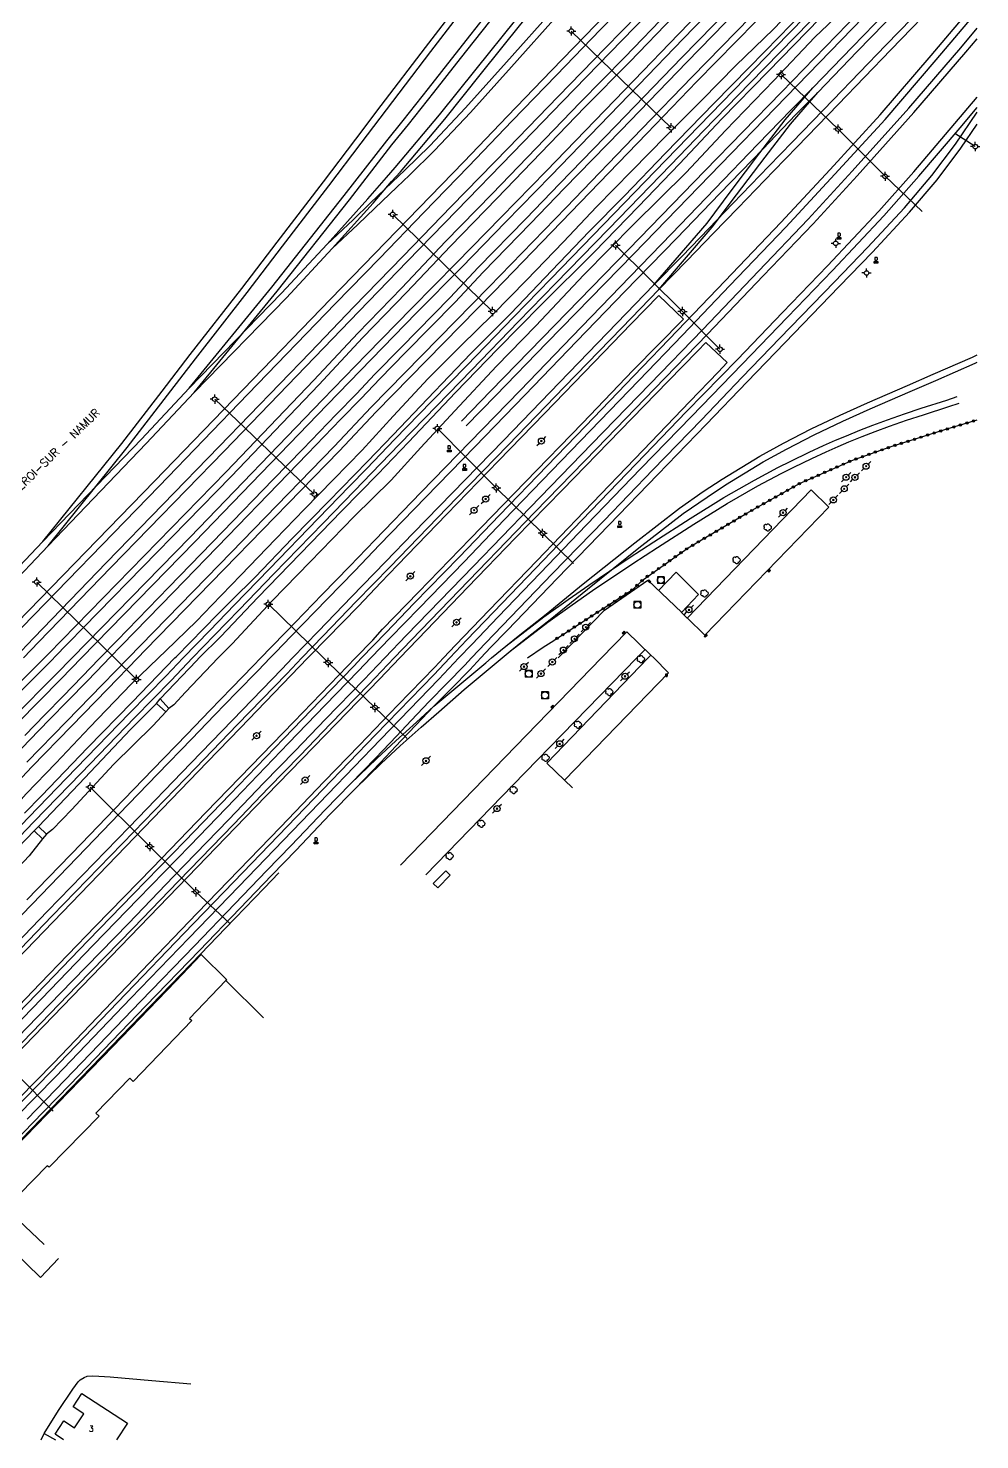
# Model space of a CAD drawing. Header units: millimetres. Extents: x 160000 to 161001, y 122000 to 122988.
# Drawn here: x 160792.4 to 161000.5, y 122000 to 122308.7 of the extents above; entities that cross this region are included whole.
import ezdxf
from ezdxf.enums import TextEntityAlignment as Align

# ---------------------------------------------------------------- set-up
doc = ezdxf.new("R2010")
doc.units = ezdxf.units.MM
doc.layers.get('0').update_dxf_attribs({"linetype": 'CONTINUOUS'})
for name, color, linetype in [('W0006', 2, 'CONTINUOUS'), ('W0008', 7, 'CONTINUOUS'), ('W0014', 7, 'CONTINUOUS'), ('W0017', 7, 'CONTINUOUS'), ('W0101', 7, 'CONTINUOUS'), ('W0104', 1, 'CONTINUOUS'), ('W0105', 7, 'CONTINUOUS'), ('W0211', 2, 'CONTINUOUS'), ('W0214', 2, 'CONTINUOUS'), ('W0300', 7, 'CONTINUOUS'), ('W0323', 7, 'CONTINUOUS'), ('W0401', 7, 'CONTINUOUS'), ('W0420', 7, 'CONTINUOUS'), ('W0438', 7, 'CONTINUOUS'), ('W0473', 7, 'CONTINUOUS'), ('W0610', 7, 'CONTINUOUS'), ('W0611', 7, 'CONTINUOUS'), ('W0700', 7, 'CONTINUOUS'), ('W0710', 7, 'CONTINUOUS'), ('W0989', 7, 'CONTINUOUS'), ('W0991', 7, 'CONTINUOUS')]:
    doc.layers.add(name, color=color, linetype=linetype)
doc.styles.get("Standard").update_dxf_attribs({"font": 'romans.shx', "width": 0.85})

# ---------------------------------------------------------------- blocks, each defined once
blk = doc.blocks.new('T473')
for p, q in [((-0.166667, 0.166667), (0.166667, -0.166667)), ((-0.166667, -0.166667), (0.166667, 0.166667)), ((0.500001, 0.500001), (1.000002, 1.000002)), ((-1.000002, -1.000002), (-0.500001, -0.500001))]:
    blk.add_line(p, q)
blk.add_ellipse((0, 0), major_axis=(0.471405, 0.471405), ratio=1, start_param=5.4977871438, end_param=11.780972451)
blk = doc.blocks.new('T610')
for p, q in [((-0.500001, 0), (-1.000002, 0)), ((0, 0.500001), (0, 1.000002)), ((0.500001, 0), (1.000002, 0)), ((0, -0.500001), (0, -1.000002))]:
    blk.add_line(p, q)
blk.add_ellipse((0, 0), major_axis=(-0.353554, 0.353554), ratio=1, start_param=3.926990817, end_param=10.2101761242)
blk = doc.blocks.new('T438')
for p, q in [((-0.4, 0.2), (0.4, 0.2)), ((-0.4, -0.2), (-0.4, 0.2)), ((0.15, 1.1), (-0.3, 1.1)), ((-0.3, 1.1), (-0.3, 0.5)), ((-0.3, 0.5), (0.15, 0.5)), ((0.3, 0.65), (0.3, 0.95)), ((0.4, 0.2), (0.4, -0.2))]:
    blk.add_line(p, q)
at = {"flags": 128}
for points in [[(-0.4, -0.2), (0.4, 0.2)], [(0.4, -0.2), (-0.4, -0.2)]]:
    blk.add_lwpolyline(points, dxfattribs=at)
for centre, major_axis, start_param, end_param in [((0.15, 0.95), (0.106, -0.106), 0.785398, 2.356194), ((0.15, 0.65), (0.106, 0.106), 3.926991, 5.497787)]:
    blk.add_ellipse(centre, major_axis=major_axis, ratio=1, start_param=start_param, end_param=end_param)
blk = doc.blocks.new('T401')
for p, q in [((-0.3, 0.3), (0, 0.3)), ((-0.3, -0.25), (-0.3, 0.3)), ((-0.3, 0.15), (0, 0.15)), ((-0.3, 0), (0, 0)), ((0, 0.3), (0, -0.25)), ((-0.3, -0.15), (0, -0.15)), ((-0.3, -0.25), (-0.3, -0.3)), ((-0.3, -0.3), (0, -0.3)), ((0, -0.3), (0, -0.25))]:
    blk.add_line(p, q)
blk = doc.blocks.new('T300')
for p, q in [((-0.8, 0.51), (-0.86, 0.34)), ((-0.86, 0.34), (-0.86, 0.17)), ((-0.86, 0.17), (-0.74, 0.06)), ((-0.69, 0.63), (-0.8, 0.51)), ((-0.8, -0.06), (-0.74, 0.06)), ((-0.74, 0.06), (-0.69, 0.11)), ((-0.57, 0.69), (-0.69, 0.63)), ((-0.46, 0.69), (-0.57, 0.69)), ((-0.29, 0.63), (-0.46, 0.69)), ((-0.29, 0.63), (-0.17, 0.74)), ((-0.23, 0.57), (-0.29, 0.63)), ((-0.17, 0.74), (-0.06, 0.8)), ((-0.06, 0.8), (0.06, 0.8)), ((0.06, 0.8), (0.23, 0.74)), ((0.23, 0.74), (0.34, 0.63)), ((0.34, 0.63), (0.4, 0.51)), ((0.46, 0.46), (0.34, 0.46)), ((0.4, 0.51), (0.4, 0.46)), ((0.57, 0.4), (0.46, 0.46)), ((0.57, 0.4), (0.69, 0.29)), ((0.69, 0.29), (0.74, 0.17)), ((0.74, 0.06), (0.69, -0.17)), ((0.74, 0.17), (0.74, 0.06)), ((-0.8, -0.17), (-0.8, -0.06)), ((-0.8, -0.23), (-0.8, -0.17)), ((-0.74, -0.34), (-0.8, -0.23)), ((-0.69, -0.4), (-0.74, -0.34)), ((-0.51, -0.46), (-0.69, -0.4)), ((-0.4, -0.46), (-0.51, -0.46)), ((-0.4, -0.46), (-0.34, -0.46)), ((-0.34, -0.46), (-0.34, -0.4)), ((-0.34, -0.51), (-0.34, -0.46)), ((-0.29, -0.63), (-0.34, -0.51)), ((-0.17, -0.74), (-0.29, -0.63)), ((-0.06, -0.8), (-0.17, -0.74)), ((0.06, -0.8), (-0.06, -0.8)), ((0.17, -0.74), (0.06, -0.8)), ((0.23, -0.69), (0.17, -0.74)), ((0.29, -0.46), (0.23, -0.46)), ((0.29, -0.63), (0.23, -0.69)), ((0.46, -0.4), (0.29, -0.46)), ((0.34, -0.51), (0.29, -0.63)), ((0.34, -0.51), (0.34, -0.46)), ((0.57, -0.34), (0.46, -0.4)), ((0.63, -0.29), (0.57, -0.34)), ((0.69, -0.17), (0.63, -0.29))]:
    blk.add_line(p, q)
blk = doc.blocks.new('T420')
for p, q in [((0.75, 0.75), (-0.75, 0.75)), ((-0.75, 0.75), (-0.75, -0.75)), ((0.75, 0.75), (0.75, -0.75)), ((0.75, -0.75), (-0.75, -0.75))]:
    blk.add_line(p, q)
blk.add_ellipse((0, 0), major_axis=(-0.53, 0.53), ratio=1, start_param=3.926991, end_param=10.210176)
blk = doc.blocks.new('t323o')
at = {"color": 0, "linetype": 'Continuous'}
for radius in [0.25, 0.15]:
    blk.add_circle((0, 0), radius, dxfattribs=at)

msp = doc.modelspace()

# ---------------------------------------------------------------- linework, layer by layer
at = {"layer": 'W0006'}
for points in [[(160967.55, 122204), (160940.42, 122175.98), (160936.53, 122179.74)], [(160930.29, 122185.77), (160934.11, 122189.74), (160938.99, 122184.85), (160935.32, 122180.94)], [(160917.81, 122171), (160923.33, 122176.68), (160928.61, 122171.61), (160929.23, 122171)], [(160873.86, 122125.7), (160894.4, 122146.89), (160917.81, 122171)], [(160929.23, 122171), (160932.49, 122167.77), (160909.69, 122144.25)]]:
    msp.add_lwpolyline(points, dxfattribs=at)
at = {"layer": 'W0008'}
for points in [[(160918.43, 122181.45), (160927.95, 122188.02), (160935.34, 122180.96)], [(160909.69, 122144.25), (160911.45, 122142.56)]]:
    msp.add_lwpolyline(points, dxfattribs=at)
at = {"layer": 'W0014'}
for points in [[(160967.55, 122204), (160963.66, 122207.74), (160936.52, 122179.73), (160935.23, 122180.99)], [(160908.33, 122171), (160918.43, 122181.45)], [(160879.4, 122123.54), (160898.4, 122143.16), (160925.55, 122171)], [(160928.03, 122171), (160905.85, 122147.98), (160909.69, 122144.25)], [(160925.55, 122171), (160927.32, 122172.82), (160928.61, 122171.61), (160928.03, 122171)], [(160795.94, 122001.39), (160799.03, 122006.37), (160802.2, 122011.07), (160803.36, 122012.67), (160803.81, 122013.14), (160804.68, 122013.64), (160805.32, 122013.89), (160806.39, 122013.99), (160807.88, 122013.92), (160810.31, 122013.74), (160819.49, 122012.95), (160828.02, 122012.21)]]:
    msp.add_lwpolyline(points, dxfattribs=at)
at = {"layer": 'W0017'}
msp.add_lwpolyline([(160901.64, 122171), (160905.05, 122173.35), (160906.83, 122174.48)], dxfattribs=at)
at = {"layer": 'W0101'}
for points in [[(160843.86, 122092.29), (160835.67, 122100.43), (160827.72, 122092.14), (160828.17, 122091.73), (160815.36, 122078.38), (160814.64, 122079.1), (160807.22, 122071.42), (160807.91, 122070.8), (160796.99, 122059.62), (160796.58, 122059.95), (160787.54, 122050.66), (160795.89, 122042.73)], [(160798.34, 122001.19), (160800.19, 122004.14), (160802.57, 122002.59), (160804.62, 122005.66), (160802.24, 122007.22), (160804.15, 122010.1), (160814.11, 122003.65), (160811.74, 122000)], [(160795.26, 122000), (160795.94, 122001.39)], [(160795.94, 122001.39), (160798.36, 122000)], [(160800.17, 122000), (160798.34, 122001.19)]]:
    msp.add_lwpolyline(points, dxfattribs=at)
at = {"layer": 'W0104'}
msp.add_lwpolyline([(160881.98, 122120.7), (160884.69, 122123.47), (160883.76, 122124.41), (160880.98, 122121.67)], close=True, dxfattribs=at)
msp.add_lwpolyline([(160799.05, 122039.67), (160795.1, 122035.51), (160779.81, 122050.37), (160778.01, 122052.1), (160794.16, 122068.74), (160810.92, 122086.05), (160824.61, 122100.25), (160830.22, 122106.16), (160835.87, 122100.62), (160835.67, 122100.43)], dxfattribs=at)
at = {"layer": 'W0105'}
for points in [[(160820.45, 122161.01), (160821.27, 122162.02), (160823.19, 122159.93), (160822.5, 122159.2)], [(160793.74, 122133.22), (160794.68, 122134.13), (160796.43, 122132.44), (160795.53, 122131.45)]]:
    msp.add_lwpolyline(points, close=True, dxfattribs=at)
at = {"layer": 'W0211'}
for points in [[(160866.61, 122213.94), (160872.22, 122219.82), (160879.77, 122227.7), (160889.25, 122237.6), (160897.99, 122246.37), (160906.97, 122255.76), (160915.14, 122264.25), (160922.81, 122272.1), (160931.83, 122281.42), (160942.45, 122292.32), (160950.13, 122300.11), (160956.69, 122306.86), (160963.87, 122314.29), (160968.99, 122319.67), (160975.61, 122326.18), (160981.5, 122332.33), (160986.86, 122337.71), (160994.5, 122346.29), (161000, 122352.66)], [(161000, 122345.92), (160993.15, 122338.77), (160986.3, 122331.78), (160977.88, 122323.3), (160965.53, 122310.87), (160954.26, 122299.29), (160944.14, 122288.88), (160934.86, 122279.06), (160925.89, 122269.72), (160916.17, 122259.78), (160904.64, 122248.24), (160895.16, 122238.63), (160885.84, 122229.09), (160875.57, 122218.22), (160868.92, 122211.2)], [(160833.84, 122180.53), (160836.92, 122183.6), (160842.03, 122188.7), (160850.18, 122197.15), (160858.06, 122205.23), (160866.61, 122213.94)], [(160868.92, 122211.2), (160861.01, 122203.21), (160851.87, 122193.79), (160842.64, 122184.2), (160834.52, 122175.67)], [(160824.52, 122171), (160824.86, 122171.34), (160833.84, 122180.53)], [(160834.52, 122175.67), (160829.83, 122171)], [(160791.58, 122137.08), (160795.36, 122140.87), (160805.46, 122151.38), (160815.12, 122161.35), (160824.52, 122171)], [(160829.83, 122171), (160829.21, 122170.38), (160821.27, 122162.02)], [(160820.45, 122161.01), (160814.89, 122155.4), (160803.49, 122143.38), (160794.68, 122134.13)], [(160793.74, 122133.22), (160784.74, 122123.93), (160775.62, 122114.15), (160767.82, 122105.53)]]:
    msp.add_lwpolyline(points, dxfattribs=at)
at = {"layer": 'W0214'}
for points in [[(160865.45, 122216.46), (160872.24, 122223.85), (160879.9, 122232.12), (160887.11, 122239.32), (160894.06, 122246.14), (160901.42, 122253.6), (160909.47, 122261.98), (160916.73, 122269.65), (160924.41, 122277.53), (160931.97, 122285.18), (160939.83, 122293.07), (160947.19, 122300.6), (160955.39, 122308.51), (160962.67, 122316.12), (160972.02, 122326.24), (160981.2, 122335.39), (160989.35, 122343.94), (160995.88, 122350.64), (161000, 122355.14)], [(161000, 122343.97), (160996.23, 122339.61), (160988.57, 122330.94), (160981.02, 122322.82), (160973.01, 122314.84), (160964.47, 122306.8), (160955.51, 122297.33), (160944.94, 122286.37), (160936.31, 122277.2), (160924.89, 122265.85), (160913.94, 122254.78), (160903.41, 122243.66), (160894.81, 122234.79), (160885.71, 122225.02), (160878.31, 122217.04), (160871.79, 122209.9)], [(160832.61, 122182.56), (160838.94, 122189.14), (160846.52, 122196.99), (160852.84, 122203.56), (160859.21, 122210.04), (160865.45, 122216.46)], [(160871.79, 122209.9), (160863.71, 122201.91), (160854.09, 122191.99), (160845.74, 122183.48), (160839.86, 122177.12), (160837.1, 122174.15), (160835.26, 122172.35)], [(160820.91, 122171), (160822.51, 122172.53), (160829.22, 122179.07), (160832.61, 122182.56)], [(160789.81, 122138.79), (160791.95, 122141.3), (160798.47, 122148.01), (160805.9, 122155.85), (160814.92, 122165.28), (160820.91, 122171)], [(160833.97, 122171), (160826.82, 122163.52), (160824.25, 122160.77), (160823.19, 122159.93)], [(160835.26, 122172.35), (160833.97, 122171)], [(160822.5, 122159.2), (160819.74, 122156.22), (160811.08, 122147.69), (160801.94, 122137.86), (160797.72, 122133.46), (160796.43, 122132.44)], [(160795.53, 122131.45), (160792.6, 122127.73), (160785.34, 122120.09), (160777.44, 122111.86), (160771.37, 122105.51), (160769.63, 122103.8)]]:
    msp.add_lwpolyline(points, dxfattribs=at)
at = {"layer": 'W0323'}
msp.add_lwpolyline([(160906.83, 122174.48), (160917.36, 122181.28), (160924.74, 122186.02), (160926.96, 122188.19), (160934.32, 122193.41), (160936.77, 122195.09), (160939.34, 122196.59), (160949.59, 122202.66), (160961.14, 122209.17), (160972.89, 122214.34), (160981.37, 122217.3), (160992.88, 122220.93), (161000, 122223.08)], dxfattribs=at)
at = {"layer": 'W0611'}
for points in [[(160933.04, 122286.94), (160911.2, 122308.12)], [(160957.08, 122298.58), (160969.53, 122286.67), (160979.81, 122276.34)], [(160999.54, 122282.85), (160995.05, 122285.71)], [(160979.81, 122276.34), (160987.96, 122268.64)], [(160893.98, 122246.76), (160872.15, 122268.01)], [(160920.86, 122261.3), (160935.52, 122246.76), (160943.71, 122238.52)], [(160833.21, 122227.59), (160854.99, 122206.81)], [(160904.93, 122198.27), (160894.79, 122208.18), (160881.9, 122221.16)], [(160904.93, 122198.27), (160911.65, 122191.65)], [(160811.28, 122171), (160794.27, 122187.6)], [(160856.99, 122171), (160844.9, 122182.83)], [(160816.09, 122166.31), (160811.28, 122171)], [(160858.01, 122169.99), (160856.99, 122171)], [(160858.01, 122169.99), (160868.24, 122160.17), (160875.27, 122153.37)], [(160806, 122142.73), (160819, 122129.74), (160829.11, 122119.84), (160836.43, 122112.97)], [(160797.91, 122071.84), (160790.21, 122079.63), (160780.09, 122089.57), (160767.22, 122102.63)]]:
    msp.add_lwpolyline(points, dxfattribs=at)
at = {"layer": 'W0700'}
for points in [[(160869.6, 122291.8), (160879.29, 122304.54), (160888.98, 122317.2), (160897.74, 122328.68), (160906.57, 122340.3), (160915.15, 122351.68), (160932.7, 122374.36), (160947.83, 122394.51), (160956.25, 122405.47), (160961.29, 122412.18), (160966.98, 122419.68), (160971.9, 122426.11), (160976.14, 122431.67), (160983.26, 122441.07), (160990.33, 122450.38), (160998.35, 122460.93), (161000, 122463.1)], [(160870.77, 122290.91), (160880.46, 122303.65), (160890.14, 122316.31), (160898.91, 122327.78), (160907.74, 122339.41), (160916.32, 122350.79), (160933.87, 122373.47), (160949, 122393.62), (160957.42, 122404.58), (160962.47, 122411.29), (160968.16, 122418.79), (160973.08, 122425.22), (160977.31, 122430.78), (160984.43, 122440.19), (160991.5, 122449.49), (160999.52, 122460.04), (161000, 122460.67)], [(160870.83, 122284.13), (160874.42, 122288.58), (160879.96, 122295.56), (160885.8, 122302.99), (160893.58, 122312.87), (160902.02, 122323.67), (160911.73, 122336.28), (160916.95, 122343.14), (160924.34, 122352.88), (160932.3, 122363.34), (160942.24, 122376.38), (160950.81, 122387.66), (160956.04, 122394.62), (160965.11, 122406.49), (160974.75, 122419.03), (160983.99, 122431.24), (160994.59, 122445.07), (161000, 122452.21)], [(160871.97, 122283.21), (160875.57, 122287.66), (160881.12, 122294.65), (160886.95, 122302.08), (160894.74, 122311.96), (160903.18, 122322.77), (160912.9, 122335.39), (160918.12, 122342.25), (160925.51, 122351.99), (160933.48, 122362.45), (160943.41, 122375.49), (160951.98, 122386.77), (160957.22, 122393.73), (160966.28, 122405.6), (160975.92, 122418.14), (160985.16, 122430.35), (160995.76, 122444.18), (161000, 122449.77)], [(160870.81, 122276.11), (160872.69, 122278.27), (160882.38, 122289.79), (160890.42, 122299.81), (160899.05, 122310.56), (160908.02, 122321.11), (160915.12, 122329.3), (160922.83, 122338.03), (160931.48, 122347.92), (160939.34, 122356.84), (160943.52, 122361.49), (160952.49, 122371.06), (160959.09, 122377.94), (160964.77, 122383.99), (160969.32, 122389.12), (160977.36, 122398.8), (160984.02, 122407.3), (160989.04, 122413.66), (160996.45, 122423.03), (161000, 122427.47)], [(160871.87, 122275.2), (160873.81, 122277.32), (160883.52, 122288.86), (160891.57, 122298.89), (160900.18, 122309.62), (160909.13, 122320.13), (160916.24, 122328.32), (160923.94, 122337.06), (160932.58, 122346.95), (160940.44, 122355.87), (160944.61, 122360.5), (160953.57, 122370.04), (160960.15, 122376.93), (160965.86, 122382.99), (160970.43, 122388.16), (160978.5, 122397.88), (160985.18, 122406.39), (160990.2, 122412.75), (160997.61, 122422.11), (161000, 122425.11)], [(160868.19, 122259.37), (160877.94, 122269.43), (160887.68, 122279.52), (160897.21, 122289.51), (160906.9, 122299.47), (160916.54, 122309.47), (160926.39, 122319.65), (160935.93, 122329.36), (160945.85, 122339.79), (160955.49, 122349.56), (160965.18, 122360.02), (160977.1, 122372.76), (160989.08, 122385.87), (161000, 122397.99)], [(160869.24, 122258.39), (160878.91, 122268.42), (160888.75, 122278.51), (160898.27, 122288.48), (160907.96, 122298.45), (160917.6, 122308.45), (160927.44, 122318.62), (160936.99, 122328.34), (160946.9, 122338.77), (160956.55, 122348.55), (160966.26, 122359.01), (160978.18, 122371.76), (160990.17, 122384.88), (161000, 122395.79)], [(160872.03, 122275.09), (160874.8, 122277.66), (160880.23, 122283.01), (160888.03, 122291.31), (160897.05, 122301.29), (160907.48, 122312.95), (160919.71, 122326.6), (160930.76, 122338.92), (160939.91, 122348.99), (160950.95, 122361.3), (160961.96, 122373.43), (160972.2, 122384.84), (160980.06, 122393.52)], [(160863.65, 122247.76), (160874.32, 122258.8), (160885.02, 122269.8), (160897.36, 122282.51), (160908.3, 122293.77), (160918.67, 122304.46), (160929.38, 122315.48), (160939.23, 122325.58), (160949.52, 122336.16), (160963.19, 122350.35), (160973.89, 122362.04), (160983.98, 122372.98), (160996.06, 122386.09), (161000, 122390.38)], [(160873.03, 122274), (160875.82, 122276.59), (160881.28, 122281.98), (160889.12, 122290.31), (160898.15, 122300.31), (160908.58, 122311.97), (160920.81, 122325.62), (160931.86, 122337.93), (160941.01, 122348.01), (160952.05, 122360.31), (160963.05, 122372.44), (160973.3, 122383.85), (160981.15, 122392.54)], [(160864.7, 122246.74), (160875.38, 122257.78), (160886.07, 122268.77), (160898.42, 122281.48), (160909.36, 122292.75), (160919.73, 122303.43), (160930.43, 122314.45), (160940.28, 122324.55), (160950.58, 122335.14), (160964.27, 122349.34), (160974.98, 122361.04), (160985.07, 122371.99), (160997.14, 122385.1), (161000, 122388.21)], [(160864.49, 122242.07), (160874.12, 122251.97), (160883.7, 122262.09), (160893.88, 122272.53), (160903.5, 122282.51), (160913.14, 122292.47), (160922.94, 122302.4), (160932.63, 122312.45), (160942.45, 122322.42), (160952.55, 122332.75), (160962.22, 122342.78), (160972.02, 122352.78), (160980.26, 122361.68), (160988.28, 122370.41), (160998.55, 122382.43), (161000, 122384.23)], [(160865.57, 122241.07), (160875.18, 122250.95), (160884.76, 122261.07), (160894.93, 122271.5), (160904.56, 122281.49), (160914.19, 122291.44), (160924, 122301.38), (160933.69, 122311.42), (160943.5, 122321.39), (160953.6, 122331.73), (160963.28, 122341.75), (160973.08, 122351.77), (160981.34, 122360.68), (160989.38, 122369.44), (160999.68, 122381.49), (161000, 122381.89)], [(160866.42, 122237.34), (160876.31, 122247.5), (160886.11, 122257.44), (160895.84, 122267.44), (160905.69, 122277.47), (160924.92, 122297.4), (160934.64, 122307.45), (160944.33, 122317.51), (160954.15, 122327.55), (160963.83, 122337.69), (160973.41, 122347.6), (160983.2, 122357.67), (160992.71, 122368.11), (161000, 122376.28)], [(160867.48, 122236.32), (160877.36, 122246.47), (160887.16, 122256.41), (160896.89, 122266.41), (160906.74, 122276.45), (160925.98, 122296.37), (160935.7, 122306.43), (160945.38, 122316.48), (160955.2, 122326.52), (160964.89, 122336.67), (160974.46, 122346.57), (160984.27, 122356.66), (160993.8, 122367.13), (161000, 122374.07)], [(160868.24, 122233.04), (160873.88, 122238.83), (160884.71, 122249.87), (160890.85, 122256.43), (160901.22, 122267.07), (160908.67, 122274.74), (160920.96, 122287.38), (160935.38, 122302.32), (160949.41, 122316.78), (160958.72, 122326.4), (160969.19, 122337.26), (160980.97, 122349.57), (160992.87, 122362.24), (161000, 122370.23)], [(160869.31, 122232.02), (160874.93, 122237.8), (160885.78, 122248.85), (160891.92, 122255.41), (160902.27, 122266.05), (160909.73, 122273.72), (160922.02, 122286.35), (160936.44, 122301.3), (160950.47, 122315.75), (160959.78, 122325.38), (160970.25, 122336.25), (160982.04, 122348.56), (160993.95, 122361.25), (161000, 122368.02)], [(160867.44, 122225.84), (160893.25, 122252.2), (160910.04, 122269.53), (160926.64, 122286.7), (160937.63, 122298.09), (160950.48, 122311.25), (160961.35, 122322.38), (160975.1, 122336.55), (160988.73, 122350.71), (160996.44, 122358.87), (161000, 122362.74)], [(160868.49, 122224.81), (160894.31, 122251.18), (160911.09, 122268.5), (160927.7, 122285.68), (160938.68, 122297.06), (160951.54, 122310.22), (160962.4, 122321.35), (160976.16, 122335.53), (160989.8, 122349.7), (160997.52, 122357.87), (161000, 122360.57)], [(160866.47, 122212.46), (160872.56, 122218.8), (160880.72, 122227.17), (160888.34, 122234.99), (160898.62, 122245.6), (160906.69, 122253.89), (160918.27, 122265.83), (160931.9, 122279.88), (160939.13, 122287.35), (160949.2, 122297.74), (160955.82, 122304.51), (160965.58, 122314.48), (160974.1, 122323.25), (160984.95, 122334.37), (160996.38, 122346.75), (161000, 122351.03)], [(160867.53, 122211.44), (160873.62, 122217.78), (160881.78, 122226.14), (160889.39, 122233.96), (160899.68, 122244.57), (160907.75, 122252.87), (160919.33, 122264.8), (160932.96, 122278.86), (160940.19, 122286.33), (160950.25, 122296.71), (160956.87, 122303.48), (160966.63, 122313.45), (160975.15, 122322.22), (160986.02, 122333.36), (160997.48, 122345.77), (161000, 122348.75)], [(160887.16, 122222.79), (160893.62, 122229.45), (160904.83, 122240.97), (160923.79, 122260.4), (160940.42, 122277.51), (160957.15, 122294.76), (160974.01, 122312.13), (160990.3, 122329.62), (161000, 122340.89)], [(160888.23, 122221.77), (160894.69, 122228.43), (160905.88, 122239.95), (160924.85, 122259.38), (160941.48, 122276.49), (160958.21, 122293.73), (160975.08, 122311.12), (160991.4, 122328.63), (161000, 122338.63)], [(160929.27, 122252.6), (160940.89, 122266.12), (160946.16, 122273.2), (160952.4, 122281.45), (160957.98, 122288.68), (160964.06, 122295.7), (160972.69, 122304.65), (160984.73, 122317.1), (160990.89, 122323.64), (160997.46, 122330.77), (161000, 122333.64)], [(160930.33, 122251.57), (160942.04, 122265.2), (160947.34, 122272.31), (160953.57, 122280.56), (160959.12, 122287.75), (160965.15, 122294.7), (160973.75, 122303.62), (160985.79, 122316.09), (160991.97, 122322.64), (160998.56, 122329.78), (161000, 122331.42)], [(160929.27, 122252.6), (160935.42, 122258.9), (160941.27, 122264.92), (160946.53, 122270.4), (160954.4, 122278.55), (160959.54, 122283.84), (160968.47, 122293.05), (160980, 122305.02), (160991.48, 122316.89), (161000, 122326.23)], [(160930.33, 122251.57), (160936.48, 122257.87), (160942.32, 122263.9), (160947.59, 122269.38), (160955.46, 122277.52), (160960.59, 122282.81), (160969.53, 122292.03), (160981.06, 122304), (160992.55, 122315.88), (161000, 122324.05)], [(160870.6, 122176.52), (160876.85, 122182.95), (160886.68, 122193.07), (160895.49, 122202.24), (160905.91, 122213), (160914.28, 122221.7), (160924.88, 122232.72), (160934.43, 122242.59), (160944.83, 122253.45), (160957.02, 122266.25), (160967.78, 122277.8), (160978.73, 122289.77), (160989.92, 122302.78), (161000, 122314.66)], [(160871.66, 122175.49), (160877.91, 122181.92), (160887.74, 122192.05), (160896.55, 122201.21), (160906.97, 122211.98), (160915.34, 122220.68), (160925.94, 122231.7), (160935.49, 122241.57), (160945.89, 122252.43), (160958.09, 122265.24), (160968.86, 122276.8), (160979.83, 122288.79), (160991.03, 122301.82), (161000, 122312.39)], [(160875.16, 122176), (160889.79, 122191.07), (160902.17, 122203.88), (160915.7, 122217.8), (160928.38, 122230.89), (160939.95, 122242.85), (160952.12, 122255.58), (160963, 122266.98), (160972.65, 122277.45), (160985.02, 122291.26), (160996.39, 122304.42), (161000, 122308.73)], [(160876.22, 122174.98), (160890.84, 122190.05), (160903.23, 122202.86), (160916.76, 122216.78), (160929.43, 122229.87), (160941.01, 122241.83), (160953.18, 122254.56), (160964.07, 122265.98), (160973.74, 122276.46), (160986.13, 122290.28), (160997.52, 122303.46), (161000, 122306.43)], [(160868.21, 122196.76), (160878.35, 122207.23), (160889.04, 122218.21), (160899.99, 122229.5), (160911.38, 122241.32), (160921.86, 122252.16), (160933.12, 122263.78), (160942.62, 122273.63), (160952, 122283.34), (160959.28, 122290.87), (160964.06, 122295.7)], [(160869.27, 122195.74), (160879.4, 122206.2), (160890.09, 122217.19), (160901.05, 122228.48), (160912.44, 122240.3), (160922.92, 122251.14), (160934.18, 122262.76), (160943.68, 122272.61), (160953.06, 122282.31), (160960.33, 122289.84), (160965.15, 122294.7)], [(160795.62, 122196.44), (160812.92, 122217.93), (160821.71, 122229.34), (160827.83, 122237.34), (160839.11, 122251.8), (160846.9, 122261.93), (160857.01, 122275.16), (160864.1, 122284.49), (160869.6, 122291.8)], [(160796.77, 122195.51), (160814.08, 122217.02), (160822.88, 122228.44), (160829, 122236.44), (160840.28, 122250.9), (160848.07, 122261.04), (160858.18, 122274.26), (160865.27, 122283.6), (160870.77, 122290.91)], [(160888.37, 122174.97), (160894.16, 122180.99), (160903.36, 122190.56), (160913.48, 122201.11), (160925.37, 122213.48), (160936.4, 122224.87), (160947.52, 122236.29), (160957.39, 122246.56), (160967.23, 122256.78), (160978.45, 122268.71), (160986.1, 122277.31), (160995.11, 122287.9), (161000, 122293.63)], [(160889.43, 122173.95), (160895.22, 122179.97), (160904.42, 122189.54), (160914.55, 122200.09), (160926.43, 122212.46), (160937.46, 122223.84), (160948.58, 122235.26), (160958.45, 122245.54), (160968.3, 122255.77), (160979.53, 122267.72), (160987.21, 122276.34), (160996.23, 122286.94), (161000, 122291.36)], [(160892.49, 122174.32), (160896.09, 122178.03), (160907.12, 122189.46), (160918.36, 122201.09), (160929.04, 122212.16), (160939.66, 122223.11), (160948.58, 122232.44), (160956.81, 122240.94), (160968.73, 122253.29), (160975.99, 122260.8), (160984.08, 122269.47), (160990.07, 122276.51), (160995.21, 122283.36), (161000, 122290.38)], [(160893.55, 122173.29), (160897.15, 122177.01), (160908.18, 122188.44), (160919.42, 122200.07), (160930.1, 122211.14), (160940.72, 122222.09), (160949.64, 122231.42), (160957.87, 122239.91), (160969.79, 122252.26), (160977.06, 122259.78), (160985.18, 122268.49), (160991.22, 122275.59), (160996.41, 122282.5), (161000, 122287.76)], [(160827.6, 122229.97), (160845.7, 122252.13), (160861.51, 122272.13), (160870.83, 122284.13)], [(160828.74, 122229.04), (160846.85, 122251.21), (160862.67, 122271.22), (160871.97, 122283.21)], [(160857.83, 122261.52), (160866.73, 122271.43), (160870.81, 122276.11)], [(160828.74, 122229.04), (160848.9, 122249.77), (160858.93, 122260.54), (160864.48, 122265.77), (160868.2, 122269.41), (160873.03, 122274)], [(160857.83, 122261.52), (160863.46, 122266.84), (160867.18, 122270.47), (160872.03, 122275.09)], [(160858.93, 122260.54), (160867.83, 122270.45), (160871.87, 122275.2)], [(160775.31, 122176.1), (160786.6, 122186.92), (160795.62, 122196.44), (160817.16, 122218.88), (160827.6, 122229.97), (160847.84, 122250.79), (160857.83, 122261.52)], [(160787.55, 122176.22), (160820.01, 122209.63), (160839.4, 122229.71), (160858.61, 122249.56), (160868.19, 122259.37)], [(160788.61, 122175.19), (160821.07, 122208.6), (160840.46, 122228.69), (160859.66, 122248.54), (160869.24, 122258.39)], [(160870.53, 122192.01), (160876.62, 122198.29), (160885.19, 122207.09), (160896.36, 122218.59), (160908.6, 122231.27), (160921.17, 122244.2), (160929.27, 122252.6)], [(160871.59, 122190.96), (160877.74, 122197.24), (160886.25, 122206.07), (160897.42, 122217.54), (160909.71, 122230.27), (160922.23, 122243.17), (160930.33, 122251.57)], [(160793.67, 122175.4), (160809.52, 122191.86), (160834.2, 122217.22), (160854.06, 122237.78), (160863.65, 122247.76)], [(160794.66, 122174.45), (160810.58, 122190.84), (160835.25, 122216.19), (160855.12, 122236.76), (160864.7, 122246.74)], [(160796.87, 122171.91), (160835.74, 122211.7), (160854.92, 122231.72), (160864.49, 122242.07)], [(160798.04, 122171), (160836.8, 122210.68), (160855.99, 122230.71), (160865.57, 122241.07)], [(160802.02, 122171), (160827.82, 122197.45), (160856.76, 122227.42), (160866.42, 122237.34)], [(160804.07, 122171), (160828.88, 122196.42), (160857.81, 122226.39), (160867.48, 122236.32)], [(160896.91, 122173.59), (160899.95, 122176.08), (160905.67, 122180.56), (160913.83, 122187.19), (160925.06, 122196.21), (160934.83, 122203.75), (160940.05, 122207.42), (160944.16, 122210.12), (160952.41, 122215.15), (160957.58, 122217.96), (160963.69, 122221.11), (160970.01, 122224.1), (160975.98, 122226.8), (160984.72, 122230.61), (160990.34, 122233.05), (160998.94, 122236.81), (161000, 122237.28)], [(160897.84, 122172.45), (160900.86, 122174.93), (160906.59, 122179.41), (160914.76, 122186.05), (160925.97, 122195.05), (160935.7, 122202.56), (160940.88, 122206.2), (160944.95, 122208.88), (160953.15, 122213.87), (160958.27, 122216.66), (160964.35, 122219.79), (160970.62, 122222.77), (160976.58, 122225.45), (160985.3, 122229.26), (160990.92, 122231.7), (160999.53, 122235.47), (161000, 122235.67)], [(160811.84, 122174.84), (160823.17, 122186.45), (160835.02, 122198.66), (160846.02, 122210.01), (160852.47, 122216.66), (160859.76, 122224.23), (160864.21, 122228.79), (160868.24, 122233.04)], [(160776.33, 122175.03), (160787.64, 122185.88), (160796.77, 122195.51), (160818.23, 122217.87), (160828.74, 122229.04)], [(160812.89, 122173.81), (160824.22, 122185.42), (160836.08, 122197.64), (160847.07, 122208.98), (160853.52, 122215.64), (160860.81, 122223.21), (160865.27, 122227.77), (160869.31, 122232.02)], [(160896.91, 122173.59), (160905.21, 122179.98), (160910.51, 122183.81), (160915.03, 122186.95), (160923.86, 122192.87), (160929.25, 122196.42), (160937.21, 122201.5), (160944.57, 122206.07), (160951.3, 122209.9), (160956.39, 122212.63), (160959.22, 122214.07), (160963.2, 122215.98), (160966.37, 122217.45), (160968.95, 122218.6), (160971.36, 122219.6), (160974.28, 122220.83), (160977.14, 122221.92), (160980.32, 122223.07), (160984.04, 122224.4), (160987.75, 122225.6), (160993.31, 122227.37), (160995.56, 122228.17)], [(160897.84, 122172.45), (160906.09, 122178.8), (160911.36, 122182.61), (160915.86, 122185.73), (160924.67, 122191.65), (160930.05, 122195.18), (160938, 122200.26), (160945.32, 122204.8), (160952.01, 122208.61), (160957.08, 122211.33), (160959.87, 122212.75), (160963.83, 122214.65), (160966.97, 122216.11), (160969.54, 122217.25), (160971.93, 122218.24), (160974.83, 122219.46), (160977.65, 122220.54), (160980.82, 122221.68), (160984.52, 122223), (160988.2, 122224.2), (160993.74, 122225.96), (160996, 122226.76)], [(160814.32, 122171), (160816.98, 122173.73), (160834.23, 122191.45), (160859.36, 122217.23), (160867.44, 122225.84)], [(160816.37, 122171), (160818.03, 122172.71), (160835.28, 122190.42), (160860.42, 122216.21), (160868.49, 122224.81)], [(160832.12, 122177.02), (160837.51, 122182.59), (160845.11, 122190.39), (160855.87, 122201.51), (160862.7, 122208.56), (160866.47, 122212.46)], [(160833.18, 122176), (160838.55, 122181.55), (160846.16, 122189.37), (160856.93, 122200.49), (160863.75, 122207.54), (160867.53, 122211.44)], [(160848.81, 122176.74), (160856.72, 122184.87), (160862.78, 122191.09), (160868.21, 122196.76)], [(160849.86, 122175.72), (160857.77, 122183.85), (160863.83, 122190.07), (160869.27, 122195.74)], [(160855.88, 122176.88), (160863.12, 122184.37), (160870.53, 122192.01)], [(160856.93, 122175.85), (160864.18, 122183.35), (160871.59, 122190.96)], [(160826.33, 122171), (160832.12, 122177.02)], [(160843.28, 122171), (160845.49, 122173.28), (160848.81, 122176.74)], [(160850.24, 122171), (160855.88, 122176.88)], [(160865.32, 122171), (160870.6, 122176.52)], [(160789.48, 122171), (160793.67, 122175.4)], [(160791.4, 122171), (160794.66, 122174.45)], [(160808.17, 122171), (160811.84, 122174.84)], [(160810.2, 122171), (160812.89, 122173.81)], [(160828.38, 122171), (160833.18, 122176)], [(160845.33, 122171), (160846.55, 122172.26), (160849.86, 122175.72)], [(160852.28, 122171), (160856.93, 122175.85)], [(160867.36, 122171), (160871.66, 122175.49)], [(160870.39, 122171), (160875.16, 122176)], [(160872.43, 122171), (160876.22, 122174.98)], [(160884.6, 122171), (160888.37, 122174.97)], [(160886.63, 122171), (160889.43, 122173.95)], [(160889.38, 122171), (160892.49, 122174.32)], [(160893.78, 122171), (160896.91, 122173.59)], [(160678.97, 122000), (160681.1, 122002), (160683.91, 122004.68), (160691.02, 122011.76), (160699.56, 122020.56), (160707.28, 122028.44), (160717.65, 122039.09), (160724.85, 122046.54), (160732.57, 122054.62), (160739.48, 122061.75), (160747.68, 122070.21), (160754.94, 122077.76), (160766.04, 122089.23), (160776.41, 122099.86), (160784.24, 122107.86), (160793.18, 122117.1), (160805.1, 122129.37), (160812.32, 122136.88), (160820.72, 122145.61), (160828.2, 122153.32), (160833.18, 122158.47), (160838.01, 122163.44), (160842.69, 122168.27), (160845.33, 122171)], [(160685.85, 122000), (160688.45, 122002.38), (160693.86, 122007.55), (160699.1, 122012.63), (160703.7, 122017.24), (160708.39, 122021.91), (160713.25, 122026.98), (160717.1, 122031.04), (160721.23, 122035.53), (160727.33, 122042.16), (160732.81, 122048.24), (160738.74, 122054.76), (160743.47, 122059.96), (160754.18, 122071.5), (160765.9, 122083.86), (160782.68, 122101.21), (160796.63, 122115.59), (160814.48, 122134.01), (160828.02, 122148), (160837.08, 122157.4), (160847.89, 122168.55), (160850.24, 122171)], [(160688.04, 122000), (160689.46, 122001.3), (160694.88, 122006.49), (160700.13, 122011.58), (160704.74, 122016.2), (160709.44, 122020.88), (160714.32, 122025.97), (160718.17, 122030.03), (160722.31, 122034.53), (160728.42, 122041.17), (160733.9, 122047.25), (160739.83, 122053.77), (160744.55, 122058.96), (160755.26, 122070.49), (160766.96, 122082.84), (160783.73, 122100.19), (160797.69, 122114.57), (160815.54, 122132.98), (160829.08, 122146.98), (160838.13, 122156.38), (160848.95, 122167.53), (160852.28, 122171)], [(160695.11, 122000), (160699.28, 122003.57), (160705.36, 122008.94), (160710.64, 122013.74), (160716.25, 122018.92), (160723.94, 122026.04), (160730.33, 122032.22), (160740.07, 122041.75), (160747.38, 122049.09), (160755.44, 122057.33), (160764.52, 122066.7), (160773.05, 122075.48), (160783.95, 122086.9), (160794.23, 122097.47), (160805.53, 122109.21), (160815.38, 122119.3), (160826.75, 122131.02), (160836.52, 122141.14), (160848.32, 122153.37), (160856.34, 122161.67), (160863.61, 122169.22), (160865.32, 122171)], [(160697.37, 122000), (160700.25, 122002.45), (160706.34, 122007.84), (160711.63, 122012.66), (160717.25, 122017.84), (160724.95, 122024.97), (160731.36, 122031.16), (160741.1, 122040.7), (160748.43, 122048.05), (160756.5, 122056.3), (160765.58, 122065.68), (160774.11, 122074.46), (160785.01, 122085.87), (160795.29, 122096.45), (160806.59, 122108.19), (160816.44, 122118.28), (160827.81, 122129.99), (160837.58, 122140.12), (160849.38, 122152.34), (160857.4, 122160.65), (160864.67, 122168.19), (160867.36, 122171)], [(160701.07, 122000), (160706.06, 122004.37), (160711.61, 122009.39), (160717.67, 122014.95), (160721.84, 122018.86), (160726.76, 122023.56), (160730.63, 122027.31), (160734.62, 122031.21), (160738.71, 122035.27), (160742.87, 122039.44), (160747.49, 122044.12), (160755.92, 122052.7), (160763.64, 122060.61), (160775.76, 122073.16), (160792.15, 122090.11), (160802.09, 122100.37), (160814.32, 122112.94), (160824.2, 122123.17), (160836.31, 122135.67), (160843.9, 122143.62), (160850.81, 122150.66), (160857.44, 122157.59), (160865.84, 122166.23), (160870.39, 122171)], [(160703.3, 122000), (160707.04, 122003.29), (160712.6, 122008.3), (160718.67, 122013.87), (160722.85, 122017.79), (160727.78, 122022.5), (160731.65, 122026.26), (160735.65, 122030.16), (160739.74, 122034.23), (160743.92, 122038.4), (160748.54, 122043.08), (160756.97, 122051.67), (160764.7, 122059.58), (160776.81, 122072.14), (160793.2, 122089.09), (160803.15, 122099.34), (160815.38, 122111.91), (160825.26, 122122.15), (160837.37, 122134.65), (160844.96, 122142.6), (160851.87, 122149.64), (160858.5, 122156.57), (160866.9, 122165.21), (160872.43, 122171)], [(160710.93, 122000), (160715.19, 122003.85), (160723.9, 122011.68), (160730.92, 122017.87), (160737.89, 122023.93), (160745.27, 122030.4), (160750.31, 122034.74), (160753.55, 122037.65), (160757.51, 122041.2), (160761.5, 122044.82), (160764.67, 122047.82), (160770.29, 122053.24), (160776.03, 122058.82), (160788.76, 122071.67), (160797.38, 122080.51), (160813.82, 122097.61), (160826.46, 122110.7), (160837.42, 122122.06), (160856.89, 122142.26), (160868.4, 122154.19), (160881.12, 122167.34), (160884.6, 122171)], [(160713.18, 122000), (160716.17, 122002.76), (160724.88, 122010.58), (160731.89, 122016.76), (160738.86, 122022.82), (160746.24, 122029.29), (160751.29, 122033.64), (160754.53, 122036.55), (160758.5, 122040.11), (160762.5, 122043.74), (160765.68, 122046.75), (160771.31, 122052.18), (160777.07, 122057.77), (160789.81, 122070.64), (160798.43, 122079.48), (160814.88, 122096.59), (160827.52, 122109.68), (160838.48, 122121.04), (160857.95, 122141.24), (160869.46, 122153.17), (160882.19, 122166.33), (160886.63, 122171)], [(160742.87, 122081.3), (160747.92, 122087.28), (160752.05, 122092.04), (160757.2, 122098.1), (160762.24, 122104.03), (160767.08, 122109.41), (160772.52, 122115.28), (160783.24, 122126.45), (160792.57, 122136.18), (160802.92, 122146.86), (160814.6, 122158.91), (160822.59, 122167.11), (160826.33, 122171)], [(160743.99, 122080.35), (160749.04, 122086.32), (160753.16, 122091.08), (160758.32, 122097.15), (160763.34, 122103.06), (160768.16, 122108.41), (160773.6, 122114.27), (160784.3, 122125.43), (160793.63, 122135.15), (160803.98, 122145.83), (160815.66, 122157.88), (160823.65, 122166.08), (160828.38, 122171)], [(160785.54, 122061.12), (160793.22, 122069.11), (160801.5, 122077.64), (160818.14, 122094.94), (160829.87, 122107.03), (160838.67, 122116.21), (160845.7, 122123.52), (160851, 122128.97), (160858.41, 122136.75), (160863.96, 122142.4), (160869.65, 122147.94), (160873.78, 122151.78), (160878.34, 122155.83), (160882.19, 122159.23), (160887.77, 122164.07), (160893.43, 122168.8), (160896.09, 122171)], [(160786.71, 122146.71), (160792.72, 122152.99), (160797.11, 122157.55), (160801.11, 122161.61), (160805.29, 122165.94), (160809.03, 122169.77), (160810.2, 122171)], [(160787.46, 122162.49), (160795.96, 122171)], [(160788.51, 122161.46), (160797.93, 122170.88)], [(160791.66, 122154.01), (160796.06, 122158.57), (160800.05, 122162.64), (160804.23, 122166.97), (160807.97, 122170.8), (160808.17, 122171)], [(160792.12, 122118.13), (160804.04, 122130.39), (160811.26, 122137.9), (160819.66, 122146.63), (160827.15, 122154.35), (160832.13, 122159.49), (160836.95, 122164.47), (160841.64, 122169.3), (160843.28, 122171)], [(160792.16, 122070.13), (160800.44, 122078.66), (160817.08, 122095.96), (160828.81, 122108.05), (160837.61, 122117.23), (160844.64, 122124.54), (160849.94, 122129.99), (160857.35, 122137.77), (160862.92, 122143.45), (160868.64, 122149.01), (160872.79, 122152.87), (160877.36, 122156.93), (160881.15, 122160.43), (160886.82, 122165.19), (160892.51, 122169.96), (160893.78, 122171)], [(160795.96, 122171), (160796.87, 122171.91)], [(160797.93, 122170.88), (160798.04, 122171)], [(160798.55, 122167.45), (160802.02, 122171)], [(160799.61, 122166.43), (160804.07, 122171)], [(160808.69, 122165.2), (160814.32, 122171)], [(160809.75, 122164.17), (160816.37, 122171)], [(160862.92, 122143.45), (160868.44, 122149.16), (160872.94, 122153.92), (160876.15, 122157.32), (160880.11, 122161.45), (160883.96, 122165.38), (160887.91, 122169.43), (160889.38, 122171)], [(160863.96, 122142.4), (160869.49, 122148.13), (160874.01, 122152.91), (160877.22, 122156.31), (160881.15, 122160.43), (160885.02, 122164.35), (160888.97, 122168.41), (160891.4, 122171)], [(160891.4, 122171), (160893.55, 122173.29)], [(160896.09, 122171), (160897.84, 122172.45)], [(160789, 122157.8), (160798.55, 122167.45)], [(160784.76, 122138.21), (160793.2, 122147.18), (160801.85, 122156.06), (160809.75, 122164.17)], [(160790.05, 122156.77), (160799.61, 122166.43)], [(160792.14, 122148.2), (160800.79, 122157.09), (160808.69, 122165.2)]]:
    msp.add_lwpolyline(points, dxfattribs=at)
at = {"layer": 'W0710'}
for points in [[(160864, 122171), (160867.77, 122174.88), (160869.93, 122177.27), (160877.81, 122185.35), (160889.07, 122197.02), (160901.16, 122209.5), (160913.62, 122222.37), (160924.7, 122233.91), (160935.71, 122245.11), (160930.36, 122250.28), (160924.31, 122244.05), (160916.2, 122235.7), (160905.33, 122224.49), (160895.3, 122214.1), (160883.99, 122202.46), (160873.18, 122191.27), (160869.54, 122187.51)], [(160885.87, 122173.82), (160893.26, 122181.45), (160903.63, 122192.25), (160913.99, 122203), (160926.95, 122216.46), (160937.09, 122227.07), (160943.33, 122233.49), (160945.32, 122235.65), (160940.65, 122239.99), (160938.77, 122238.07), (160932.38, 122231.51), (160921.85, 122220.76), (160909.24, 122207.75), (160899.02, 122197.24), (160888.6, 122186.45), (160879.51, 122177.1)], [(160869.54, 122187.51), (160864.68, 122182.34), (160854.15, 122171.58), (160853.59, 122171)], [(160879.51, 122177.1), (160873.68, 122171)], [(160883.22, 122171), (160885.87, 122173.82)], [(160853.59, 122171), (160838.75, 122155.65), (160831.6, 122148.3), (160756.08, 122070.05), (160746.31, 122059.49), (160739.8, 122052.42), (160732.02, 122043.79), (160727.77, 122039.17), (160725.23, 122036.38), (160729.37, 122032.56), (160739.46, 122042.57), (160746.67, 122049.9), (160754.11, 122057.54), (160761.06, 122064.68), (160770.77, 122074.66), (160782.55, 122086.82), (160795.01, 122099.78), (160807.17, 122112.32), (160819.58, 122125.07), (160831.3, 122137.16), (160841.2, 122147.4), (160850.51, 122157.04), (160860.35, 122167.24), (160864, 122171)], [(160873.68, 122171), (160869.22, 122166.33), (160857.47, 122154.21), (160842.01, 122138.26), (160766.34, 122060.07)], [(160775.18, 122059.26), (160797.94, 122082.39), (160817.23, 122102.49), (160829.39, 122115.21), (160847.59, 122133.96), (160857.17, 122143.99), (160864.9, 122151.94), (160873.26, 122160.64), (160881.32, 122168.97), (160883.22, 122171)], [(160847.26, 122123.99), (160844.06, 122120.66), (160835.58, 122111.89), (160830.16, 122106.29), (160777.76, 122052.22), (160767.87, 122042.69), (160756.79, 122032.36), (160753.8, 122029.63), (160748.43, 122024.83), (160742.04, 122019.36), (160735.71, 122014.02), (160730.85, 122009.94)]]:
    msp.add_lwpolyline(points, dxfattribs=at)

# ---------------------------------------------------------------- block references
at = {"layer": 'W0300'}
for p in [(160954.2, 122199.51), (160947.38, 122192.36), (160940.36, 122185.08), (160926.45, 122170.7), (160919.55, 122163.52), (160912.68, 122156.38), (160905.6, 122149.13), (160898.62, 122142.09), (160891.56, 122134.71), (160884.61, 122127.62)]:
    msp.add_blockref('T300', p, dxfattribs=at)
at = {"layer": 'W0323'}
for p, rotation in [((160999.16, 122222.82), 16.82069530068675), ((160989.13, 122219.74), 17.48743903146315), ((160990.56, 122220.19), 17.48743903146315), ((160991.99, 122220.64), 17.48743903146315), ((160993.42, 122221.09), 16.82069530068675), ((160994.86, 122221.52), 16.82069530068675), ((160996.29, 122221.96), 16.82069530068675), ((160997.73, 122222.39), 16.82069530068675), ((160979.13, 122216.52), 19.22955209769473), ((160980.55, 122217.01), 19.22955209769473), ((160981.97, 122217.49), 17.48743903146315), ((160983.4, 122217.94), 17.48743903146315), ((160984.83, 122218.39), 17.48743903146315), ((160986.26, 122218.84), 17.48743903146315), ((160987.7, 122219.29), 17.48743903146315), ((160970.71, 122213.38), 23.75668670522034), ((160972.08, 122213.98), 23.75668670522034), ((160973.47, 122214.54), 19.22955209769473), ((160974.89, 122215.04), 19.22955209769473), ((160976.3, 122215.53), 19.22955209769473), ((160977.72, 122216.02), 19.22955209769473), ((160963.84, 122210.36), 23.75668670522034), ((160965.21, 122210.96), 23.75668670522034), ((160966.59, 122211.57), 23.75668670522034), ((160967.96, 122212.17), 23.75668670522034), ((160969.33, 122212.77), 23.75668670522034), ((160958.48, 122207.67), 29.41848186323438), ((160959.79, 122208.41), 29.41848186323438), ((160961.1, 122209.14), 29.41848186323438), ((160962.47, 122209.75), 23.75668670522034), ((160951.95, 122203.99), 29.41848186323438), ((160953.26, 122204.72), 29.41848186323438), ((160954.56, 122205.46), 29.41848186323438), ((160955.87, 122206.2), 29.41848186323438), ((160957.18, 122206.93), 29.41848186323438), ((160946.76, 122200.98), 30.60821461281268), ((160948.05, 122201.74), 30.60821461281268), ((160949.34, 122202.51), 30.60821461281268), ((160950.64, 122203.25), 29.41848186323438), ((160941.6, 122197.92), 30.60821461281268), ((160942.89, 122198.69), 30.60821461281268), ((160944.18, 122199.45), 30.60821461281268), ((160945.47, 122200.22), 30.60821461281268), ((160936.44, 122194.86), 34.49858046437352), ((160937.72, 122195.64), 30.27855908502642), ((160939.01, 122196.4), 30.27855908502642), ((160940.3, 122197.16), 30.60821461281268), ((160932.74, 122192.29), 35.31769095464931), ((160933.97, 122193.16), 35.31769095464931), ((160935.2, 122194.01), 34.49858046437352), ((160927.85, 122188.82), 35.31769095464931), ((160929.07, 122189.69), 35.31769095464931), ((160930.3, 122190.56), 35.31769095464931), ((160931.52, 122191.42), 35.31769095464931), ((160924.48, 122185.86), 32.74386497115569), ((160925.59, 122186.86), 44.33425535458753), ((160926.67, 122187.91), 44.33425535458753), ((160919.43, 122182.61), 32.74386497115569), ((160920.7, 122183.42), 32.74386497115569), ((160921.96, 122184.23), 32.74386497115569), ((160923.22, 122185.05), 32.74386497115569), ((160914.39, 122179.36), 32.83324887851567), ((160915.65, 122180.18), 32.83324887851567), ((160916.91, 122180.99), 32.83324887851567), ((160918.17, 122181.8), 32.74386497115569), ((160910.61, 122176.92), 32.83324887851567), ((160911.87, 122177.74), 32.83324887851567), ((160913.13, 122178.55), 32.83324887851567), ((160908.09, 122175.3), 32.83324887851567), ((160909.35, 122176.11), 32.83324887851567)]:
    msp.add_blockref('t323o', p, dxfattribs=dict(at, rotation=rotation))
at = {"layer": 'W0401'}
for p, rotation in [((160954.36, 122190.15), 135.9016026149084), ((160928.14, 122187.66), 226.2962876005757), ((160922.74, 122176.4), 315.7226225166645), ((160940.49, 122175.94), 135.9016026149084), ((160907.15, 122160.25), 315.7226225166645)]:
    msp.add_blockref('T401', p, dxfattribs=dict(at, rotation=rotation))
msp.add_blockref('T401', (160932.2, 122167.26), dxfattribs=at)
at = {"layer": 'W0420'}
for p in [(160930.77, 122188.02), (160925.66, 122182.63), (160901.89, 122167.52), (160905.45, 122162.84)]:
    msp.add_blockref('T420', p, dxfattribs=at)
at = {"layer": 'W0438'}
for p in [(160969.78, 122262.78), (160977.85, 122257.51), (160884.51, 122216.28), (160887.86, 122212.22), (160921.81, 122199.73), (160855.39, 122130.52)]:
    msp.add_blockref('T438', p, dxfattribs=at)
at = {"layer": 'W0473'}
for p in [(160904.66, 122218.43), (160975.68, 122212.93), (160971.31, 122210.53), (160973.23, 122210.5), (160970.89, 122207.99), (160889.95, 122203.31), (160892.47, 122205.75), (160968.5, 122205.57), (160957.52, 122202.78), (160876, 122188.9), (160886.09, 122178.8), (160936.93, 122181.53), (160914.37, 122177.73), (160909.48, 122172.72), (160911.89, 122175.18), (160907.05, 122170.12), (160900.85, 122169.11), (160904.58, 122167.59), (160922.95, 122166.99), (160842.36, 122153.99), (160908.67, 122152.22), (160879.42, 122148.51), (160852.99, 122144.31), (160894.95, 122138.05)]:
    msp.add_blockref('T473', p, dxfattribs=at)
at = {"layer": 'W0610'}
for p in [(160911.2, 122308.12), (160957.08, 122298.58), (160933.04, 122286.94), (160969.53, 122286.67), (160999.54, 122282.85), (160979.81, 122276.34), (160872.15, 122268.01), (160920.86, 122261.3), (160969.04, 122261.68), (160975.77, 122255.2), (160893.98, 122246.76), (160935.52, 122246.76), (160943.71, 122238.52), (160833.21, 122227.59), (160881.9, 122221.16), (160854.99, 122206.81), (160894.79, 122208.18), (160904.92, 122198.27), (160794.27, 122187.6), (160844.93, 122182.74), (160858.01, 122169.99), (160816.09, 122166.31), (160868.24, 122160.17), (160806, 122142.73), (160819, 122129.74), (160829.11, 122119.84)]:
    msp.add_blockref('T610', p, dxfattribs=at)

# ---------------------------------------------------------------- texts
at = {"layer": 'W0989'}
msp.add_text('LIGNE SNCB 130 - CHARLEROI-SUR - NAMUR', height=1.75, rotation=44.1839, dxfattribs=at).set_placement((160768.25, 122185.58))
at = {"layer": 'W0991'}
msp.add_text('3', height=1.25, dxfattribs=at).set_placement((160806.21, 122002.41), align=Align.MIDDLE_CENTER)

doc.saveas('drawing.dxf')
